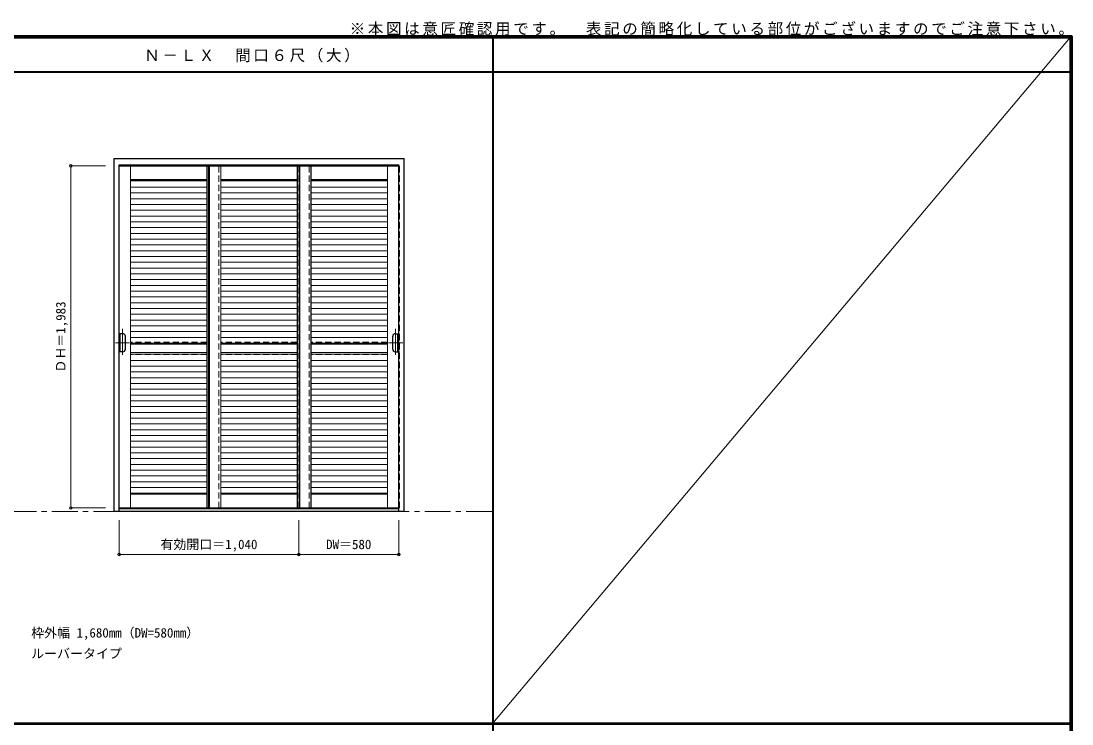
# Model space of a CAD drawing. Units: millimetres, scale not verified. Extents: x -6000 to 5700, y -4307 to 4260.
# Drawn here: x -389 to 5700, y 186 to 4260 of the extents above; entities that cross this region are included whole.
import ezdxf
from ezdxf.enums import TextEntityAlignment as Align

# ---------------------------------------------------------------- set-up
doc = ezdxf.new("R2010")
doc.units = ezdxf.units.MM
doc.header["$LTSCALE"] = 30
doc.header["$PDMODE"] = 32
doc.header["$PDSIZE"] = 15
doc.linetypes.add('CHAIN1', pattern=[8, 5, -1, 1, -1])
doc.linetypes.add('DASHED1', pattern=[1.8, 1.2, -0.6])
for name, color, linetype, lineweight in [('0-1_通り芯', 4, 'CHAIN1', 9), ('0-2_扉', 4, 'DASHED1', 9), ('0-3_仕上げ', 7, 'Continuous', 18), ('0-4_枠', 3, 'Continuous', 25), ('0-6_引手', 3, 'Continuous', 25), ('0-B_寸法', 7, 'Continuous', 9), ('F-1_枠', 6, 'Continuous', 40), ('F-A_文字', 7, 'Continuous', 18)]:
    doc.layers.add(name, color=color, linetype=linetype, lineweight=lineweight)
doc.layers.add('0-A_文字', color=7, linetype='Continuous')
doc.styles.add('ＭＳ ゴシック', font='')
doc.styles.get('ＭＳ ゴシック').set_extended_font_data('MS Gothic')

msp = doc.modelspace()

# ---------------------------------------------------------------- linework, layer by layer
at = {"layer": '0-1_通り芯'}
for p, q in [((198.75, 2475.5), (198.75, 2315.5)), ((1781.25, 2475.5), (1781.25, 2315.5)), ((239.75, 2395.5), (157.75, 2395.5)), ((1822.25, 2395.5), (1740.25, 2395.5))]:
    msp.add_line(p, q, dxfattribs=at)
at = {"layer": '0-1_通り芯', "color": 7, "lineweight": 18}
msp.add_line((-5490, 1418), (2345, 1418), dxfattribs=at)
at = {"layer": '0-2_扉'}
for p, q in [((177, 3421), (180, 3421)), ((177, 1438), (177, 3421)), ((757, 1438), (757, 3420)), ((1220, 1438), (1220, 3420)), ((1280, 1438), (1280, 3420)), ((1803, 3421), (1800, 3421)), ((1803, 1438), (1803, 3421)), ((177, 1438), (180, 1438)), ((1803, 1438), (1800, 1438))]:
    msp.add_line(p, q, dxfattribs=at)
at = {"layer": '0-2_扉', "color": 3, "linetype": 'Continuous', "lineweight": 25}
for p, q in [((180, 3421), (1800, 3421)), ((700, 1438), (700, 3420)), ((1223, 3420), (1223, 1438)), ((180, 1438), (1800, 1438))]:
    msp.add_line(p, q, dxfattribs=at)
at = {"layer": '0-3_仕上げ'}
for p, q in [((245, 3421), (245, 1438)), ((246, 1438), (246, 3421)), ((688, 1438), (688, 3421)), ((689, 3421), (689, 1438)), ((703, 3421), (703, 1438)), ((768, 3421), (768, 1438)), ((769, 1438), (769, 3421)), ((1211, 1438), (1211, 3421)), ((1212, 3421), (1212, 1438)), ((1226, 3421), (1226, 1438)), ((1291, 3421), (1291, 1438)), ((1292, 1438), (1292, 3421)), ((1734, 1438), (1734, 3421)), ((1735, 3421), (1735, 1438)), ((246, 3341), (688, 3341)), ((688, 3338), (246, 3338)), ((246, 3333.54), (688, 3333.54)), ((246, 3297.47), (688, 3297.47)), ((769, 3341), (1211, 3341)), ((1211, 3338), (769, 3338)), ((769, 3333.54), (1211, 3333.54)), ((769, 3297.47), (1211, 3297.47)), ((1292, 3341), (1734, 3341)), ((1734, 3338), (1292, 3338)), ((1292, 3333.54), (1734, 3333.54)), ((1292, 3297.47), (1734, 3297.47)), ((246, 3263.97), (688, 3263.97)), ((246, 3230.47), (688, 3230.47)), ((769, 3263.97), (1211, 3263.97)), ((769, 3230.47), (1211, 3230.47)), ((1292, 3263.97), (1734, 3263.97)), ((1292, 3230.47), (1734, 3230.47)), ((246, 3196.97), (688, 3196.97)), ((769, 3196.97), (1211, 3196.97)), ((1292, 3196.97), (1734, 3196.97)), ((246, 3163.47), (688, 3163.47)), ((246, 3129.97), (688, 3129.97)), ((769, 3163.47), (1211, 3163.47)), ((769, 3129.97), (1211, 3129.97)), ((1292, 3163.47), (1734, 3163.47)), ((1292, 3129.97), (1734, 3129.97)), ((246, 3096.47), (688, 3096.47)), ((246, 3062.97), (688, 3062.97)), ((769, 3096.47), (1211, 3096.47)), ((769, 3062.97), (1211, 3062.97)), ((1292, 3096.47), (1734, 3096.47)), ((1292, 3062.97), (1734, 3062.97)), ((246, 3029.47), (688, 3029.47)), ((246, 2995.97), (688, 2995.97)), ((769, 3029.47), (1211, 3029.47)), ((769, 2995.97), (1211, 2995.97)), ((1292, 3029.47), (1734, 3029.47)), ((1292, 2995.97), (1734, 2995.97)), ((246, 2962.47), (688, 2962.47)), ((246, 2928.97), (688, 2928.97)), ((769, 2962.47), (1211, 2962.47)), ((769, 2928.97), (1211, 2928.97)), ((1292, 2962.47), (1734, 2962.47)), ((1292, 2928.97), (1734, 2928.97)), ((246, 2895.47), (688, 2895.47)), ((246, 2861.97), (688, 2861.97)), ((769, 2895.47), (1211, 2895.47)), ((769, 2861.97), (1211, 2861.97)), ((1292, 2895.47), (1734, 2895.47)), ((1292, 2861.97), (1734, 2861.97)), ((246, 2828.47), (688, 2828.47)), ((769, 2828.47), (1211, 2828.47)), ((1292, 2828.47), (1734, 2828.47)), ((246, 2794.97), (688, 2794.97)), ((246, 2761.47), (688, 2761.47)), ((769, 2794.97), (1211, 2794.97)), ((769, 2761.47), (1211, 2761.47)), ((1292, 2794.97), (1734, 2794.97)), ((1292, 2761.47), (1734, 2761.47)), ((246, 2727.97), (688, 2727.97)), ((246, 2694.47), (688, 2694.47)), ((769, 2727.97), (1211, 2727.97)), ((769, 2694.47), (1211, 2694.47)), ((1292, 2727.97), (1734, 2727.97)), ((1292, 2694.47), (1734, 2694.47)), ((246, 2660.97), (688, 2660.97)), ((246, 2627.47), (688, 2627.47)), ((769, 2660.97), (1211, 2660.97)), ((769, 2627.47), (1211, 2627.47)), ((1292, 2660.97), (1734, 2660.97)), ((1292, 2627.47), (1734, 2627.47)), ((246, 2593.97), (688, 2593.97)), ((246, 2560.47), (688, 2560.47)), ((769, 2593.97), (1211, 2593.97)), ((769, 2560.47), (1211, 2560.47)), ((1292, 2593.97), (1734, 2593.97)), ((1292, 2560.47), (1734, 2560.47)), ((246, 2526.97), (688, 2526.97)), ((769, 2526.97), (1211, 2526.97)), ((1292, 2526.97), (1734, 2526.97)), ((246, 2493.47), (688, 2493.47)), ((246, 2459.97), (688, 2459.97)), ((769, 2493.47), (1211, 2493.47)), ((769, 2459.97), (1211, 2459.97)), ((1292, 2493.47), (1734, 2493.47)), ((1292, 2459.97), (1734, 2459.97)), ((246, 2426.47), (688, 2426.47)), ((246, 2392.97), (688, 2392.97)), ((246, 2388), (688, 2388)), ((769, 2426.47), (1211, 2426.47)), ((769, 2392.97), (1211, 2392.97)), ((769, 2388), (1211, 2388)), ((1292, 2426.47), (1734, 2426.47)), ((1292, 2392.97), (1734, 2392.97)), ((1292, 2388), (1734, 2388)), ((246, 2338.59), (688, 2338.59)), ((246, 2329.54), (688, 2329.54)), ((769, 2338.59), (1211, 2338.59)), ((769, 2329.54), (1211, 2329.54)), ((1292, 2338.59), (1734, 2338.59)), ((1292, 2329.54), (1734, 2329.54)), ((246, 2293.47), (688, 2293.47)), ((246, 2259.97), (688, 2259.97)), ((769, 2293.47), (1211, 2293.47)), ((769, 2259.97), (1211, 2259.97)), ((1292, 2293.47), (1734, 2293.47)), ((1292, 2259.97), (1734, 2259.97)), ((246, 2226.47), (688, 2226.47)), ((246, 2192.97), (688, 2192.97)), ((769, 2226.47), (1211, 2226.47)), ((769, 2192.97), (1211, 2192.97)), ((1292, 2226.47), (1734, 2226.47)), ((1292, 2192.97), (1734, 2192.97)), ((246, 2159.47), (688, 2159.47)), ((769, 2159.47), (1211, 2159.47)), ((1292, 2159.47), (1734, 2159.47)), ((246, 2125.97), (688, 2125.97)), ((246, 2092.47), (688, 2092.47)), ((769, 2125.97), (1211, 2125.97)), ((769, 2092.47), (1211, 2092.47)), ((1292, 2125.97), (1734, 2125.97)), ((1292, 2092.47), (1734, 2092.47)), ((246, 2058.97), (688, 2058.97)), ((246, 2025.47), (688, 2025.47)), ((769, 2058.97), (1211, 2058.97)), ((769, 2025.47), (1211, 2025.47)), ((1292, 2058.97), (1734, 2058.97)), ((1292, 2025.47), (1734, 2025.47)), ((246, 1991.97), (688, 1991.97)), ((246, 1958.47), (688, 1958.47)), ((769, 1991.97), (1211, 1991.97)), ((769, 1958.47), (1211, 1958.47)), ((1292, 1991.97), (1734, 1991.97)), ((1292, 1958.47), (1734, 1958.47)), ((246, 1924.97), (688, 1924.97)), ((246, 1891.47), (688, 1891.47)), ((769, 1924.97), (1211, 1924.97)), ((769, 1891.47), (1211, 1891.47)), ((1292, 1924.97), (1734, 1924.97)), ((1292, 1891.47), (1734, 1891.47)), ((246, 1857.97), (688, 1857.97)), ((769, 1857.97), (1211, 1857.97)), ((1292, 1857.97), (1734, 1857.97)), ((246, 1824.47), (688, 1824.47)), ((246, 1790.97), (688, 1790.97)), ((769, 1824.47), (1211, 1824.47)), ((769, 1790.97), (1211, 1790.97)), ((1292, 1824.47), (1734, 1824.47)), ((1292, 1790.97), (1734, 1790.97)), ((246, 1757.47), (688, 1757.47)), ((246, 1723.97), (688, 1723.97)), ((769, 1757.47), (1211, 1757.47)), ((769, 1723.97), (1211, 1723.97)), ((1292, 1757.47), (1734, 1757.47)), ((1292, 1723.97), (1734, 1723.97)), ((246, 1690.47), (688, 1690.47)), ((246, 1656.97), (688, 1656.97)), ((769, 1690.47), (1211, 1690.47)), ((769, 1656.97), (1211, 1656.97)), ((1292, 1690.47), (1734, 1690.47)), ((1292, 1656.97), (1734, 1656.97)), ((246, 1623.47), (688, 1623.47)), ((246, 1589.97), (688, 1589.97)), ((769, 1623.47), (1211, 1623.47)), ((769, 1589.97), (1211, 1589.97)), ((1292, 1623.47), (1734, 1623.47)), ((1292, 1589.97), (1734, 1589.97)), ((246, 1556.47), (688, 1556.47)), ((246, 1522.97), (688, 1522.97)), ((769, 1556.47), (1211, 1556.47)), ((769, 1522.97), (1211, 1522.97)), ((1292, 1556.47), (1734, 1556.47)), ((1292, 1522.97), (1734, 1522.97)), ((688, 1521), (246, 1521)), ((688, 1518), (246, 1518)), ((1211, 1521), (769, 1521)), ((1211, 1518), (769, 1518)), ((1734, 1521), (1292, 1521)), ((1734, 1518), (1292, 1518))]:
    msp.add_line(p, q, dxfattribs=at)
at = {"layer": '0-3_仕上げ', "linetype": 'DASHED1'}
for p, q in [((1800, 3421), (1800, 1438)), ((688, 2398), (246, 2398)), ((1211, 2398), (769, 2398)), ((1734, 2398), (1292, 2398)), ((688, 2328), (246, 2328)), ((1211, 2328), (769, 2328)), ((1734, 2328), (1292, 2328))]:
    msp.add_line(p, q, dxfattribs=at)
at = {"layer": '0-4_枠'}
for p, q in [((150, 1418), (150, 3463)), ((150, 3463), (1830, 3463)), ((180, 1418), (180, 3427)), ((180, 3427), (1800, 3427)), ((1800, 1418), (1800, 3427)), ((1830, 1418), (1830, 3463)), ((1830, 1418), (150, 1418)), ((1800, 1433), (180, 1433))]:
    msp.add_line(p, q, dxfattribs=at)
at = {"layer": '0-6_引手', "color": 4, "linetype": 'DASHED1', "lineweight": 9}
for p, q in [((180, 2448), (177, 2448)), ((1800, 2448), (1803, 2448)), ((180, 2343), (177, 2343)), ((1800, 2343), (1803, 2343))]:
    msp.add_line(p, q, dxfattribs=at)
at = {"layer": '0-6_引手'}
for p, q in [((200.5, 2448), (180, 2448)), ((185, 2343), (185, 2448)), ((1779.5, 2448), (1800, 2448)), ((1795, 2343), (1795, 2448)), ((215.5, 2358), (215.5, 2433)), ((1764.5, 2358), (1764.5, 2433)), ((200.5, 2343), (180, 2343)), ((1779.5, 2343), (1800, 2343))]:
    msp.add_line(p, q, dxfattribs=at)
for centre, start, end in [((200.5, 2433), 0, 90), ((1779.5, 2433), 90, 180), ((200.5, 2358), 270, 0), ((1779.5, 2358), 180, 270)]:
    msp.add_arc(centre, 15, start, end, dxfattribs=at)
at = {"layer": '0-B_寸法', "color": 4}
for p, q in [((-100, 3421), (-100, 1438)), ((-100, 3421), (100, 3421)), ((-100, 1438), (100, 1438)), ((180, 1168), (180, 1368)), ((1220, 1168), (1220, 1368)), ((1800, 1168), (1800, 1368)), ((180, 1168), (1800, 1168))]:
    msp.add_line(p, q, dxfattribs=at)
at = {"layer": '0-B_寸法'}
for p in [(-100, 3421), (-100, 1438), (180, 1168), (1220, 1168), (1800, 1168)]:
    msp.add_point(p, dxfattribs=at)
at = {"layer": 'F-1_枠'}
for p, q in [((-6000, 4175), (5700, 4175)), ((-6000, 4170), (5700, 4170)), ((-6000, 4165), (5700, 4165)), ((2345, 4175), (2345, -3790)), ((5690, 4175), (5690, -4205)), ((5695, 4175), (5695, -4205)), ((5700, 4175), (5700, -4205)), ((-6000, 3965), (5700, 3965)), ((-6000, 190.5), (5700, 190.5)), ((-6000, 187.5), (5700, 187.5))]:
    msp.add_line(p, q, dxfattribs=at)
at = {"layer": 'F-A_文字'}
msp.add_line((5690, 4165), (2345, 190.5), dxfattribs=at)

# ---------------------------------------------------------------- texts
at = {"layer": '0-A_文字', "style": 'ＭＳ ゴシック'}
for s, p in [('枠外幅 1,680mm（DW=580mm）', (-330, 670.5)), ('ルーバータイプ', (-330, 550.5))]:
    msp.add_text(s, height=54.99, dxfattribs=at).set_placement(p, align=Align.BOTTOM_LEFT)
at = {"layer": '0-A_文字', "char_height": 65.98, "attachment_point": 7, "style": 'ＭＳ ゴシック'}
for s, insert in [('\\T1.17;※本図は意匠確認用です。\u3000表記の簡略化している部位がございますのでご注意下さい。', (1515, 4175)), ('\\T1.17;Ｎ－ＬＸ\u3000間口６尺（大）', (325, 4020))]:
    msp.add_mtext(s, dxfattribs=dict(at, insert=insert))
at = {"layer": '0-B_寸法', "style": 'ＭＳ ゴシック'}
msp.add_text('ＤＨ＝1,983', height=54.99, rotation=90, dxfattribs=at).set_placement((-115, 2222.75), align=Align.BOTTOM_LEFT)
for s, p in [('有効開口＝1,040', (418.75, 1183)), ('DW＝580', (1378.75, 1183))]:
    msp.add_text(s, height=54.99, dxfattribs=at).set_placement(p, align=Align.BOTTOM_LEFT)

doc.saveas('drawing.dxf')
